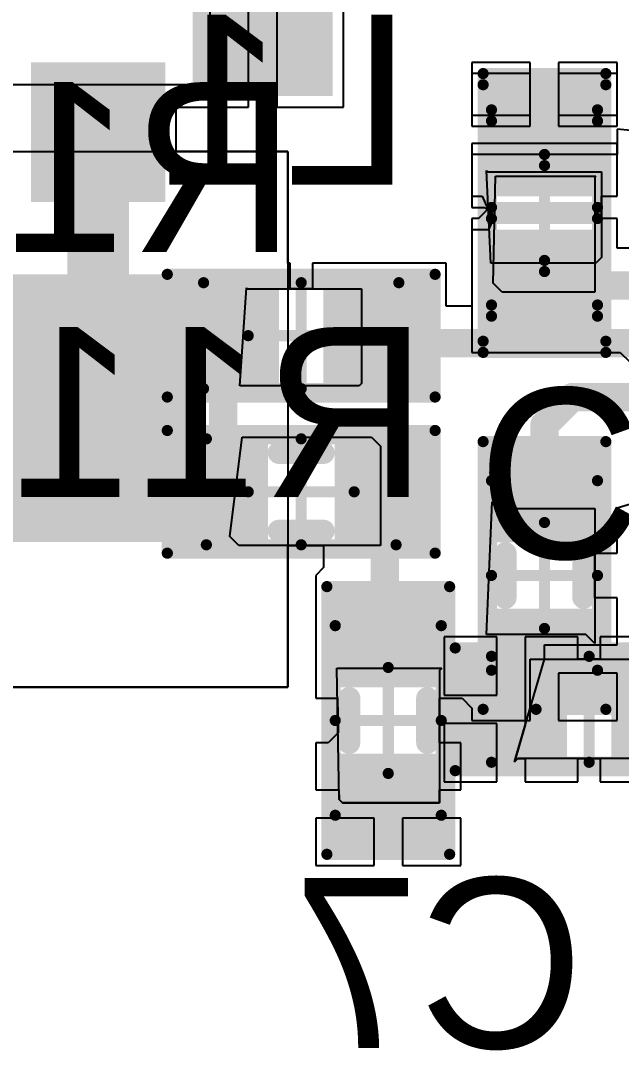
# Model space of a CAD drawing. Extents: x 2.14 to 5.34, y 1.83 to 4.04.
# Drawn here: x 2.638 to 2.85, y 3.167 to 3.5305 of the extents above; entities that cross this region are included whole.
import ezdxf

# ---------------------------------------------------------------- set-up
doc = ezdxf.new("R2010")
doc.units = 0
for name, color, linetype in [('BOTTOMLAYER', 5, 'CONTINUOUS'), ('BOTTOMOVERLAY', 54, 'CONTINUOUS'), ('BOTTOMPASTE', 16, 'CONTINUOUS'), ('BOTTOMSOLDER', 6, 'CONTINUOUS'), ('MECHANICAL13', 56, 'CONTINUOUS'), ('MECHANICAL15', 56, 'CONTINUOUS'), ('TOPLAYER', 1, 'CONTINUOUS'), ('TOPOVERLAY', 2, 'CONTINUOUS'), ('TOPPASTE', 8, 'CONTINUOUS'), ('TOPSOLDER', 216, 'CONTINUOUS')]:
    doc.layers.add(name, color=color, linetype=linetype)

msp = doc.modelspace()

# ---------------------------------------------------------------- linework, layer by layer
at = {"layer": 'BOTTOMLAYER'}
for p, q in [((2.704724, 3.590551), (2.704724, 3.507874)), ((2.718425, 3.499999), (2.718425, 3.55117)), ((2.728425, 3.54618), (2.728425, 3.499999)), ((2.751968, 3.499999), (2.751968, 3.54618)), ((2.817834, 3.511811), (2.797243, 3.511811)), ((2.797243, 3.511811), (2.797243, 3.493189)), ((2.817834, 3.493189), (2.817834, 3.511811)), ((2.848425, 3.511811), (2.827834, 3.511811)), ((2.827834, 3.511811), (2.827834, 3.493189)), ((2.848425, 3.493189), (2.848425, 3.511811)), ((2.704724, 3.507874), (2.625984, 3.507874)), ((2.692914, 3.484252), (2.692914, 3.499999)), ((2.692914, 3.499999), (2.694882, 3.499999)), ((2.694882, 3.499999), (2.694882, 3.499999)), ((2.694882, 3.499999), (2.718425, 3.499999)), ((2.728425, 3.499999), (2.751968, 3.499999)), ((2.797243, 3.493189), (2.817834, 3.493189)), ((2.827834, 3.493189), (2.848425, 3.493189)), ((2.853322, 3.491698), (2.848426, 3.49218)), ((2.848426, 3.49218), (2.848426, 3.483189)), ((2.401575, 3.484252), (2.732283, 3.484252)), ((2.732283, 3.484252), (2.692914, 3.484252)), ((2.732283, 3.484252), (2.732283, 3.295275)), ((2.732283, 3.444882), (2.732283, 3.484252)), ((2.848426, 3.483189), (2.797243, 3.483189)), ((2.797243, 3.483189), (2.797243, 3.464567)), ((2.804724, 3.437795), (2.805512, 3.475591)), ((2.805512, 3.475591), (2.840945, 3.475591)), ((2.840945, 3.475591), (2.840551, 3.475197)), ((2.840551, 3.475197), (2.840551, 3.434646)), ((2.797243, 3.464567), (2.801766, 3.464567)), ((2.801766, 3.464567), (2.805034, 3.46123)), ((2.805034, 3.46123), (2.803127, 3.456693)), ((2.803127, 3.456693), (2.797243, 3.456693)), ((2.797243, 3.456693), (2.797243, 3.42976)), ((2.73307, 3.444882), (2.732283, 3.444882)), ((2.73307, 3.435827), (2.73307, 3.444882)), ((2.788188, 3.444882), (2.740944, 3.444882)), ((2.740944, 3.444882), (2.740944, 3.435827)), ((2.788188, 3.42976), (2.788188, 3.444882)), ((2.715354, 3.401575), (2.717716, 3.43622)), ((2.717716, 3.43622), (2.71811, 3.435827)), ((2.71811, 3.435827), (2.758268, 3.435827)), ((2.740944, 3.435827), (2.73307, 3.435827)), ((2.758268, 3.435827), (2.758268, 3.402362)), ((2.807874, 3.434646), (2.804724, 3.437795)), ((2.840551, 3.434646), (2.807874, 3.434646)), ((2.797243, 3.42976), (2.788188, 3.42976)), ((2.75748, 3.401575), (2.715354, 3.401575)), ((2.758268, 3.402362), (2.75748, 3.401575)), ((2.711811, 3.348425), (2.716142, 3.383465)), ((2.716142, 3.383465), (2.761811, 3.383465)), ((2.761811, 3.383465), (2.764961, 3.380315)), ((2.764961, 3.380315), (2.764961, 3.345276)), ((2.802362, 3.313779), (2.804331, 3.36063)), ((2.804331, 3.36063), (2.806693, 3.358268)), ((2.848425, 3.358477), (2.853134, 3.359905)), ((2.806693, 3.358268), (2.840551, 3.358268)), ((2.840551, 3.358268), (2.840551, 3.31063)), ((2.848425, 3.342521), (2.848425, 3.358477)), ((2.714961, 3.345276), (2.711811, 3.348425)), ((2.764961, 3.345276), (2.714961, 3.345276)), ((2.732283, 3.295275), (2.732283, 3.345276)), ((2.732283, 3.345276), (2.744882, 3.345276)), ((2.744882, 3.345276), (2.744882, 3.338582)), ((2.840551, 3.326771), (2.840551, 3.342521)), ((2.840551, 3.342521), (2.848425, 3.342521)), ((2.744882, 3.337402), (2.742125, 3.334646)), ((2.744882, 3.338582), (2.744882, 3.338582)), ((2.744882, 3.338582), (2.744882, 3.337402)), ((2.742125, 3.334646), (2.742125, 3.334646)), ((2.742125, 3.334646), (2.742125, 3.291339)), ((2.848425, 3.326771), (2.840551, 3.326771)), ((2.848425, 3.310118), (2.848425, 3.326771)), ((2.837402, 3.313779), (2.802362, 3.313779)), ((2.840551, 3.31063), (2.837402, 3.313779)), ((2.822824, 3.305128), (2.822824, 3.310118)), ((2.822824, 3.310118), (2.848425, 3.310118)), ((2.817834, 3.283465), (2.817834, 3.305128)), ((2.817834, 3.305128), (2.822824, 3.305128)), ((2.750394, 3.255512), (2.749606, 3.301968)), ((2.749606, 3.301968), (2.786614, 3.301968)), ((2.786614, 3.301968), (2.785827, 3.301181)), ((2.785827, 3.301181), (2.785827, 3.254331)), ((2.848425, 3.300118), (2.827834, 3.300118)), ((2.827834, 3.300118), (2.827834, 3.283465)), ((2.848425, 3.283465), (2.848425, 3.300118)), ((2.732283, 3.295275), (2.401575, 3.295275)), ((2.401575, 3.295275), (2.732283, 3.295275)), ((2.742125, 3.291339), (2.749786, 3.291339)), ((2.749786, 3.291339), (2.749994, 3.279099)), ((2.785827, 3.27559), (2.785827, 3.291339)), ((2.785827, 3.291339), (2.793306, 3.291339)), ((2.793306, 3.291339), (2.793306, 3.291339)), ((2.793306, 3.291339), (2.793764, 3.291339)), ((2.793764, 3.291339), (2.797243, 3.287859)), ((2.797243, 3.287859), (2.797243, 3.283465)), ((2.797243, 3.283465), (2.817834, 3.283465)), ((2.827834, 3.283465), (2.848425, 3.283465)), ((2.749994, 3.279099), (2.746544, 3.27559)), ((2.746544, 3.27559), (2.742125, 3.27559)), ((2.742125, 3.27559), (2.742125, 3.258936)), ((2.793306, 3.27559), (2.785827, 3.27559)), ((2.793306, 3.258936), (2.793306, 3.27559)), ((2.742125, 3.258936), (2.750336, 3.258936)), ((2.750336, 3.258936), (2.750394, 3.255512)), ((2.785827, 3.254331), (2.785827, 3.258936)), ((2.785827, 3.258936), (2.793306, 3.258936)), ((2.751575, 3.254331), (2.750394, 3.255512)), ((2.750394, 3.255512), (2.751575, 3.254331)), ((2.785827, 3.254331), (2.751575, 3.254331)), ((2.751575, 3.254331), (2.785827, 3.254331)), ((2.762716, 3.248936), (2.742125, 3.248936)), ((2.742125, 3.248936), (2.742125, 3.232283)), ((2.762716, 3.232283), (2.762716, 3.248936)), ((2.793306, 3.248936), (2.772716, 3.248936)), ((2.772716, 3.248936), (2.772716, 3.232283)), ((2.793306, 3.232283), (2.793306, 3.248936)), ((2.742125, 3.232283), (2.762716, 3.232283)), ((2.772716, 3.232283), (2.793306, 3.232283))]:
    msp.add_line(p, q, dxfattribs=at)
for points, const_width in [([(2.659902, 3.491142, 1), (2.670808, 3.491142, 1)], 0.010906), ([(2.659902, 3.417323, 1), (2.670808, 3.417323, 1)], 0.010906), ([(2.706948, 3.419292, 1), (2.711948, 3.419292, 1)], 0.005), ([(2.771811, 3.416634, 1), (2.776811, 3.416634, 1)], 0.005), ([(2.830177, 3.397638, 1), (2.835177, 3.397638, 1)], 0.005), ([(2.830177, 3.397638, 1), (2.835177, 3.397638, 1)], 0.005), ([(2.820335, 3.387795, 1), (2.825335, 3.387795, 1)], 0.005), ([(2.820335, 3.387795, 1), (2.825335, 3.387795, 1)], 0.005), ([(2.706948, 3.366141, 1), (2.711948, 3.366141, 1)], 0.005), ([(2.764035, 3.364173, 1), (2.769036, 3.364173, 1)], 0.005), ([(2.820335, 3.362205, 1), (2.825335, 3.362205, 1)], 0.005), ([(2.764035, 3.311024, 1), (2.769036, 3.311024, 1)], 0.005)]:
    msp.add_lwpolyline(points, format="xyb", close=True, dxfattribs=dict(at, const_width=const_width))
for points, const_width in [([(2.665355, 3.417323), (2.665355, 3.491142)], 0.021811), ([(2.709448, 3.366141), (2.709448, 3.419292)], 0.01), ([(2.774311, 3.416634), (2.898917, 3.416634)], 0.01), ([(2.822835, 3.387795), (2.832677, 3.397638)], 0.01), ([(2.832677, 3.397638), (2.899605, 3.397638)], 0.01), ([(2.822835, 3.362205), (2.822835, 3.387795)], 0.01), ([(2.766535, 3.311024), (2.766535, 3.364173)], 0.01)]:
    msp.add_lwpolyline(points, dxfattribs=dict(at, const_width=const_width))
for points in [[(2.744094, 3.594488), (2.702756, 3.594488), (2.744094, 3.507873), (2.702756, 3.507873)], [(2.68504, 3.511812), (2.64567, 3.511812), (2.68504, 3.470473), (2.64567, 3.470473)], [(2.805118, 3.472441), (2.84055, 3.472441), (2.805118, 3.503937), (2.84055, 3.503937)], [(2.805118, 3.417323), (2.84055, 3.417323), (2.805118, 3.448819), (2.84055, 3.448819)], [(2.437008, 3.346457), (2.69685, 3.346457), (2.437008, 3.440945), (2.69685, 3.440945)], [(2.6937, 3.437008), (2.6937, 3.401575), (2.725196, 3.437008), (2.725196, 3.401575)], [(2.748818, 3.437008), (2.748818, 3.401575), (2.780314, 3.437008), (2.780314, 3.401575)], [(2.721259, 3.346456), (2.721259, 3.381889), (2.6937, 3.346456), (2.6937, 3.381889)], [(2.780315, 3.346456), (2.780315, 3.381889), (2.752756, 3.346456), (2.752756, 3.381889)], [(2.805118, 3.350395), (2.84055, 3.350395), (2.805118, 3.377953), (2.84055, 3.377953)], [(2.785432, 3.326772), (2.749999, 3.326772), (2.785432, 3.299213), (2.749999, 3.299213)], [(2.805118, 3.291339), (2.84055, 3.291339), (2.805118, 3.318897), (2.84055, 3.318897)], [(2.785432, 3.267716), (2.749999, 3.267716), (2.785432, 3.240157), (2.749999, 3.240157)]]:
    msp.add_solid(points, dxfattribs=at)
at = {"layer": 'BOTTOMOVERLAY', "const_width": 0.007874}
for points in [[(2.68189, 3.405512), (2.68189, 3.43307)], [(2.729134, 3.377953), (2.744881, 3.377953)], [(2.729134, 3.350393), (2.744881, 3.350393)], [(2.809056, 3.326772), (2.809056, 3.34252)], [(2.836614, 3.326772), (2.836614, 3.34252)], [(2.753936, 3.27559), (2.753936, 3.291338)], [(2.781496, 3.27559), (2.781496, 3.291338)]]:
    msp.add_lwpolyline(points, dxfattribs=at)
at = {"layer": 'BOTTOMOVERLAY', "const_width": 0.003937}
for points in [[(2.679922, 3.43307, 1), (2.683859, 3.43307, 1)], [(2.679922, 3.405512, 1), (2.683859, 3.405512, 1)], [(2.727165, 3.377953, 1), (2.731102, 3.377953, 1)], [(2.742913, 3.377953, 1), (2.74685, 3.377953, 1)], [(2.727165, 3.350393, 1), (2.731102, 3.350393, 1)], [(2.742913, 3.350393, 1), (2.74685, 3.350393, 1)], [(2.807088, 3.34252, 1), (2.811024, 3.34252, 1)], [(2.834646, 3.34252, 1), (2.838582, 3.34252, 1)], [(2.807088, 3.326772, 1), (2.811024, 3.326772, 1)], [(2.834646, 3.326772, 1), (2.838582, 3.326772, 1)], [(2.751967, 3.291338, 1), (2.755904, 3.291338, 1)], [(2.779527, 3.291338, 1), (2.783464, 3.291338, 1)], [(2.751967, 3.27559, 1), (2.755904, 3.27559, 1)], [(2.779527, 3.27559, 1), (2.783464, 3.27559, 1)]]:
    msp.add_lwpolyline(points, format="xyb", close=True, dxfattribs=at)
at = {"layer": 'BOTTOMPASTE'}
for points in [[(2.744094, 3.594488), (2.702756, 3.594488), (2.744094, 3.507873), (2.702756, 3.507873)], [(2.68504, 3.511812), (2.64567, 3.511812), (2.68504, 3.470473), (2.64567, 3.470473)], [(2.805118, 3.472441), (2.84055, 3.472441), (2.805118, 3.503937), (2.84055, 3.503937)], [(2.805118, 3.417323), (2.84055, 3.417323), (2.805118, 3.448819), (2.84055, 3.448819)], [(2.6937, 3.437008), (2.6937, 3.401575), (2.725196, 3.437008), (2.725196, 3.401575)], [(2.748818, 3.437008), (2.748818, 3.401575), (2.780314, 3.437008), (2.780314, 3.401575)], [(2.721259, 3.346456), (2.721259, 3.381889), (2.6937, 3.346456), (2.6937, 3.381889)], [(2.780315, 3.346456), (2.780315, 3.381889), (2.752756, 3.346456), (2.752756, 3.381889)], [(2.805118, 3.350395), (2.84055, 3.350395), (2.805118, 3.377953), (2.84055, 3.377953)], [(2.785432, 3.326772), (2.749999, 3.326772), (2.785432, 3.299213), (2.749999, 3.299213)], [(2.805118, 3.291339), (2.84055, 3.291339), (2.805118, 3.318897), (2.84055, 3.318897)], [(2.785432, 3.267716), (2.749999, 3.267716), (2.785432, 3.240157), (2.749999, 3.240157)]]:
    msp.add_solid(points, dxfattribs=at)
at = {"layer": 'BOTTOMSOLDER'}
for points in [[(2.748094, 3.598488), (2.698756, 3.598488), (2.748094, 3.503873), (2.698756, 3.503873)], [(2.68904, 3.515812), (2.64167, 3.515812), (2.68904, 3.466473), (2.64167, 3.466473)], [(2.801118, 3.468441), (2.84455, 3.468441), (2.801118, 3.507937), (2.84455, 3.507937)], [(2.801118, 3.413323), (2.84455, 3.413323), (2.801118, 3.452819), (2.84455, 3.452819)], [(2.6897, 3.441008), (2.6897, 3.397575), (2.729196, 3.441008), (2.729196, 3.397575)], [(2.744818, 3.441008), (2.744818, 3.397575), (2.784314, 3.441008), (2.784314, 3.397575)], [(2.725259, 3.342456), (2.725259, 3.385889), (2.6897, 3.342456), (2.6897, 3.385889)], [(2.784315, 3.342456), (2.784315, 3.385889), (2.748756, 3.342456), (2.748756, 3.385889)], [(2.801118, 3.346395), (2.84455, 3.346395), (2.801118, 3.381953), (2.84455, 3.381953)], [(2.789432, 3.330772), (2.745999, 3.330772), (2.789432, 3.295213), (2.745999, 3.295213)], [(2.801118, 3.287339), (2.84455, 3.287339), (2.801118, 3.322897), (2.84455, 3.322897)], [(2.789432, 3.271716), (2.745999, 3.271716), (2.789432, 3.236157), (2.745999, 3.236157)]]:
    msp.add_solid(points, dxfattribs=at)
at = {"layer": 'MECHANICAL13', "const_width": 0.003937}
for points in [[(2.804134, 3.430117), (2.804134, 3.499015)], [(2.804134, 3.499015), (2.841536, 3.499015)], [(2.841536, 3.430117), (2.841536, 3.499015)], [(2.804134, 3.426181), (2.804134, 3.495079)], [(2.804134, 3.495079), (2.841536, 3.495079)], [(2.841536, 3.426181), (2.841536, 3.495079)], [(2.702558, 3.40059), (2.702558, 3.437992)], [(2.702558, 3.437992), (2.771456, 3.437992)], [(2.771456, 3.40059), (2.771456, 3.437992)], [(2.804134, 3.430117), (2.841536, 3.430117)], [(2.804134, 3.426181), (2.841536, 3.426181)], [(2.702558, 3.40059), (2.771456, 3.40059)], [(2.703543, 3.382875), (2.770472, 3.382875)], [(2.703543, 3.345473), (2.703543, 3.382875)], [(2.770472, 3.345473), (2.770472, 3.382875)], [(2.804134, 3.301182), (2.804134, 3.36811)], [(2.804134, 3.36811), (2.841536, 3.36811)], [(2.841536, 3.301182), (2.841536, 3.36811)], [(2.703543, 3.345473), (2.770472, 3.345473)], [(2.749016, 3.25), (2.749016, 3.316928)], [(2.749016, 3.316928), (2.786418, 3.316928)], [(2.786418, 3.25), (2.786418, 3.316928)], [(2.804133, 3.306103), (2.873031, 3.306103)], [(2.804133, 3.268701), (2.804133, 3.306103)], [(2.804134, 3.301182), (2.841536, 3.301182)], [(2.804133, 3.268701), (2.873031, 3.268701)], [(2.749016, 3.25), (2.786418, 3.25)]]:
    msp.add_lwpolyline(points, dxfattribs=at)
at = {"layer": 'MECHANICAL13', "const_width": 0.001969}
for points in [[(2.80315, 3.499015, 1), (2.805118, 3.499015, 1)], [(2.80315, 3.499015, 1), (2.805118, 3.499015, 1)], [(2.840552, 3.499015, 1), (2.84252, 3.499015, 1)], [(2.840552, 3.499015, 1), (2.84252, 3.499015, 1)], [(2.80315, 3.495079, 1), (2.805118, 3.495079, 1)], [(2.80315, 3.495079, 1), (2.805118, 3.495079, 1)], [(2.840552, 3.495079, 1), (2.84252, 3.495079, 1)], [(2.840552, 3.495079, 1), (2.84252, 3.495079, 1)], [(2.701574, 3.437992, 1), (2.703543, 3.437992, 1)], [(2.701574, 3.437992, 1), (2.703543, 3.437992, 1)], [(2.770472, 3.437992, 1), (2.772441, 3.437992, 1)], [(2.770472, 3.437992, 1), (2.772441, 3.437992, 1)], [(2.80315, 3.430117, 1), (2.805118, 3.430117, 1)], [(2.80315, 3.430117, 1), (2.805118, 3.430117, 1)], [(2.840552, 3.430117, 1), (2.84252, 3.430117, 1)], [(2.840552, 3.430117, 1), (2.84252, 3.430117, 1)], [(2.80315, 3.426181, 1), (2.805118, 3.426181, 1)], [(2.80315, 3.426181, 1), (2.805118, 3.426181, 1)], [(2.840552, 3.426181, 1), (2.84252, 3.426181, 1)], [(2.840552, 3.426181, 1), (2.84252, 3.426181, 1)], [(2.701574, 3.40059, 1), (2.703543, 3.40059, 1)], [(2.701574, 3.40059, 1), (2.703543, 3.40059, 1)], [(2.770472, 3.40059, 1), (2.772441, 3.40059, 1)], [(2.770472, 3.40059, 1), (2.772441, 3.40059, 1)], [(2.702559, 3.382875, 1), (2.704528, 3.382875, 1)], [(2.702559, 3.382875, 1), (2.704528, 3.382875, 1)], [(2.769487, 3.382875, 1), (2.771456, 3.382875, 1)], [(2.769487, 3.382875, 1), (2.771456, 3.382875, 1)], [(2.80315, 3.36811, 1), (2.805118, 3.36811, 1)], [(2.80315, 3.36811, 1), (2.805118, 3.36811, 1)], [(2.840552, 3.36811, 1), (2.84252, 3.36811, 1)], [(2.840552, 3.36811, 1), (2.84252, 3.36811, 1)], [(2.702559, 3.345473, 1), (2.704528, 3.345473, 1)], [(2.702559, 3.345473, 1), (2.704528, 3.345473, 1)], [(2.769487, 3.345473, 1), (2.771456, 3.345473, 1)], [(2.769487, 3.345473, 1), (2.771456, 3.345473, 1)], [(2.748032, 3.316928, 1), (2.75, 3.316928, 1)], [(2.748032, 3.316928, 1), (2.75, 3.316928, 1)], [(2.785434, 3.316928, 1), (2.787402, 3.316928, 1)], [(2.785434, 3.316928, 1), (2.787402, 3.316928, 1)], [(2.803149, 3.306103, 1), (2.805117, 3.306103, 1)], [(2.803149, 3.306103, 1), (2.805117, 3.306103, 1)], [(2.80315, 3.301182, 1), (2.805118, 3.301182, 1)], [(2.80315, 3.301182, 1), (2.805118, 3.301182, 1)], [(2.840552, 3.301182, 1), (2.84252, 3.301182, 1)], [(2.840552, 3.301182, 1), (2.84252, 3.301182, 1)], [(2.803149, 3.268701, 1), (2.805117, 3.268701, 1)], [(2.803149, 3.268701, 1), (2.805117, 3.268701, 1)], [(2.748032, 3.25, 1), (2.75, 3.25, 1)], [(2.748032, 3.25, 1), (2.75, 3.25, 1)], [(2.785434, 3.25, 1), (2.787402, 3.25, 1)], [(2.785434, 3.25, 1), (2.787402, 3.25, 1)]]:
    msp.add_lwpolyline(points, format="xyb", close=True, dxfattribs=at)
at = {"layer": 'MECHANICAL15', "const_width": 0.003937}
for points in [[(2.80118, 3.417323), (2.80118, 3.511811)], [(2.80118, 3.511811), (2.844488, 3.511811)], [(2.844488, 3.417323), (2.844488, 3.511811)], [(2.801182, 3.413385), (2.801182, 3.507873)], [(2.801182, 3.507873), (2.844488, 3.507873)], [(2.844488, 3.413385), (2.844488, 3.507873)], [(2.822834, 3.445865), (2.822834, 3.483267)], [(2.822834, 3.441929), (2.822834, 3.479331)], [(2.804134, 3.464567), (2.841536, 3.464567)], [(2.804134, 3.460629), (2.841536, 3.460629)], [(2.689764, 3.397638), (2.689764, 3.440944)], [(2.689764, 3.440944), (2.784252, 3.440944)], [(2.784252, 3.397638), (2.784252, 3.440944)], [(2.737008, 3.40059), (2.737008, 3.437992)], [(2.718306, 3.419292), (2.755708, 3.419292)], [(2.80118, 3.417323), (2.844488, 3.417323)], [(2.801182, 3.413385), (2.844488, 3.413385)], [(2.689764, 3.397638), (2.784252, 3.397638)], [(2.689764, 3.385827), (2.784251, 3.385827)], [(2.689764, 3.342519), (2.689764, 3.385827)], [(2.737007, 3.345473), (2.737007, 3.382875)], [(2.784251, 3.342519), (2.784251, 3.385827)], [(2.801182, 3.287402), (2.801182, 3.38189)], [(2.801182, 3.38189), (2.844488, 3.38189)], [(2.844488, 3.287402), (2.844488, 3.38189)], [(2.718307, 3.364173), (2.75571, 3.364173)], [(2.822834, 3.315944), (2.822834, 3.353346)], [(2.689764, 3.342519), (2.784251, 3.342519)], [(2.804134, 3.334646), (2.841536, 3.334646)], [(2.746062, 3.23622), (2.746062, 3.330708)], [(2.746062, 3.330708), (2.78937, 3.330708)], [(2.78937, 3.23622), (2.78937, 3.330708)], [(2.791339, 3.309055), (2.885827, 3.309055)], [(2.791339, 3.265749), (2.791339, 3.309055)], [(2.838583, 3.268701), (2.838583, 3.306103)], [(2.767716, 3.264764), (2.767716, 3.302166)], [(2.801182, 3.287402), (2.844488, 3.287402)], [(2.819881, 3.287401), (2.857283, 3.287401)], [(2.749016, 3.283464), (2.786418, 3.283464)], [(2.791339, 3.265749), (2.885827, 3.265749)], [(2.746062, 3.23622), (2.78937, 3.23622)]]:
    msp.add_lwpolyline(points, dxfattribs=at)
at = {"layer": 'MECHANICAL15', "const_width": 0.001969}
for points in [[(2.800196, 3.511811, 1), (2.802164, 3.511811, 1)], [(2.800196, 3.511811, 1), (2.802164, 3.511811, 1)], [(2.843504, 3.511811, 1), (2.845472, 3.511811, 1)], [(2.843504, 3.511811, 1), (2.845472, 3.511811, 1)], [(2.800198, 3.507873, 1), (2.802166, 3.507873, 1)], [(2.800198, 3.507873, 1), (2.802166, 3.507873, 1)], [(2.843504, 3.507873, 1), (2.845472, 3.507873, 1)], [(2.843504, 3.507873, 1), (2.845472, 3.507873, 1)], [(2.82185, 3.483267, 1), (2.823818, 3.483267, 1)], [(2.82185, 3.479331, 1), (2.823818, 3.479331, 1)], [(2.80315, 3.464567, 1), (2.805118, 3.464567, 1)], [(2.840552, 3.464567, 1), (2.84252, 3.464567, 1)], [(2.80315, 3.460629, 1), (2.805118, 3.460629, 1)], [(2.840552, 3.460629, 1), (2.84252, 3.460629, 1)], [(2.82185, 3.445865, 1), (2.823818, 3.445865, 1)], [(2.68878, 3.440944, 1), (2.690749, 3.440944, 1)], [(2.68878, 3.440944, 1), (2.690749, 3.440944, 1)], [(2.783268, 3.440944, 1), (2.785236, 3.440944, 1)], [(2.783268, 3.440944, 1), (2.785236, 3.440944, 1)], [(2.82185, 3.441929, 1), (2.823818, 3.441929, 1)], [(2.736024, 3.437992, 1), (2.737992, 3.437992, 1)], [(2.717322, 3.419292, 1), (2.719291, 3.419292, 1)], [(2.754724, 3.419292, 1), (2.756693, 3.419292, 1)], [(2.800196, 3.417323, 1), (2.802164, 3.417323, 1)], [(2.800196, 3.417323, 1), (2.802164, 3.417323, 1)], [(2.843504, 3.417323, 1), (2.845472, 3.417323, 1)], [(2.843504, 3.417323, 1), (2.845472, 3.417323, 1)], [(2.800198, 3.413385, 1), (2.802166, 3.413385, 1)], [(2.800198, 3.413385, 1), (2.802166, 3.413385, 1)], [(2.843504, 3.413385, 1), (2.845472, 3.413385, 1)], [(2.843504, 3.413385, 1), (2.845472, 3.413385, 1)], [(2.736024, 3.40059, 1), (2.737992, 3.40059, 1)], [(2.68878, 3.397638, 1), (2.690749, 3.397638, 1)], [(2.68878, 3.397638, 1), (2.690749, 3.397638, 1)], [(2.783268, 3.397638, 1), (2.785236, 3.397638, 1)], [(2.783268, 3.397638, 1), (2.785236, 3.397638, 1)], [(2.688779, 3.385827, 1), (2.690748, 3.385827, 1)], [(2.688779, 3.385827, 1), (2.690748, 3.385827, 1)], [(2.736023, 3.382875, 1), (2.737992, 3.382875, 1)], [(2.783267, 3.385827, 1), (2.785236, 3.385827, 1)], [(2.783267, 3.385827, 1), (2.785236, 3.385827, 1)], [(2.800198, 3.38189, 1), (2.802166, 3.38189, 1)], [(2.800198, 3.38189, 1), (2.802166, 3.38189, 1)], [(2.843504, 3.38189, 1), (2.845472, 3.38189, 1)], [(2.843504, 3.38189, 1), (2.845472, 3.38189, 1)], [(2.717323, 3.364173, 1), (2.719292, 3.364173, 1)], [(2.754725, 3.364173, 1), (2.756694, 3.364173, 1)], [(2.82185, 3.353346, 1), (2.823818, 3.353346, 1)], [(2.688779, 3.342519, 1), (2.690748, 3.342519, 1)], [(2.688779, 3.342519, 1), (2.690748, 3.342519, 1)], [(2.736023, 3.345473, 1), (2.737992, 3.345473, 1)], [(2.783267, 3.342519, 1), (2.785236, 3.342519, 1)], [(2.783267, 3.342519, 1), (2.785236, 3.342519, 1)], [(2.80315, 3.334646, 1), (2.805118, 3.334646, 1)], [(2.840552, 3.334646, 1), (2.84252, 3.334646, 1)], [(2.745078, 3.330708, 1), (2.747046, 3.330708, 1)], [(2.745078, 3.330708, 1), (2.747046, 3.330708, 1)], [(2.788386, 3.330708, 1), (2.790354, 3.330708, 1)], [(2.788386, 3.330708, 1), (2.790354, 3.330708, 1)], [(2.82185, 3.315944, 1), (2.823818, 3.315944, 1)], [(2.790355, 3.309055, 1), (2.792323, 3.309055, 1)], [(2.790355, 3.309055, 1), (2.792323, 3.309055, 1)], [(2.837599, 3.306103, 1), (2.839567, 3.306103, 1)], [(2.766732, 3.302166, 1), (2.7687, 3.302166, 1)], [(2.800198, 3.287402, 1), (2.802166, 3.287402, 1)], [(2.800198, 3.287402, 1), (2.802166, 3.287402, 1)], [(2.818897, 3.287401, 1), (2.820865, 3.287401, 1)], [(2.843504, 3.287402, 1), (2.845472, 3.287402, 1)], [(2.843504, 3.287402, 1), (2.845472, 3.287402, 1)], [(2.748032, 3.283464, 1), (2.75, 3.283464, 1)], [(2.785434, 3.283464, 1), (2.787402, 3.283464, 1)], [(2.837599, 3.268701, 1), (2.839567, 3.268701, 1)], [(2.766732, 3.264764, 1), (2.7687, 3.264764, 1)], [(2.790355, 3.265749, 1), (2.792323, 3.265749, 1)], [(2.790355, 3.265749, 1), (2.792323, 3.265749, 1)], [(2.745078, 3.23622, 1), (2.747046, 3.23622, 1)], [(2.745078, 3.23622, 1), (2.747046, 3.23622, 1)], [(2.788386, 3.23622, 1), (2.790354, 3.23622, 1)], [(2.788386, 3.23622, 1), (2.790354, 3.23622, 1)]]:
    msp.add_lwpolyline(points, format="xyb", close=True, dxfattribs=at)
at = {"layer": 'TOPLAYER'}
for p, q in [((2.817834, 3.515747), (2.797243, 3.515747)), ((2.797243, 3.515747), (2.797243, 3.497125)), ((2.817834, 3.497125), (2.817834, 3.515747)), ((2.848425, 3.515747), (2.827834, 3.515747)), ((2.827834, 3.515747), (2.827834, 3.497125)), ((2.848425, 3.497125), (2.848425, 3.515747)), ((2.797243, 3.497125), (2.817834, 3.497125)), ((2.827834, 3.497125), (2.848425, 3.497125)), ((2.848425, 3.487125), (2.797243, 3.487125)), ((2.797243, 3.487125), (2.797243, 3.468503)), ((2.848425, 3.468503), (2.848425, 3.487125)), ((2.803937, 3.444882), (2.802362, 3.477559)), ((2.802362, 3.477559), (2.802756, 3.477165)), ((2.802756, 3.477165), (2.842913, 3.477165)), ((2.842913, 3.477165), (2.842913, 3.44685)), ((2.797243, 3.468503), (2.800866, 3.468503)), ((2.800866, 3.468503), (2.802804, 3.46398)), ((2.842913, 3.460629), (2.842913, 3.468503)), ((2.842913, 3.468503), (2.848425, 3.468503)), ((2.802804, 3.46398), (2.799611, 3.460629)), ((2.799611, 3.460629), (2.797243, 3.460629)), ((2.797243, 3.460629), (2.797243, 3.413385)), ((2.848425, 3.460629), (2.842913, 3.460629)), ((2.848425, 3.450134), (2.848425, 3.460629)), ((2.858114, 3.450134), (2.848425, 3.450134)), ((2.842913, 3.44685), (2.840945, 3.444882)), ((2.840945, 3.444882), (2.803937, 3.444882)), ((2.797243, 3.413385), (2.848424, 3.413385)), ((2.848424, 3.413385), (2.848424, 3.413385)), ((2.848424, 3.413385), (2.849536, 3.413385)), ((2.849536, 3.413385), (2.853016, 3.409905)), ((2.806023, 3.312991), (2.787401, 3.312991)), ((2.787401, 3.312991), (2.787401, 3.292401)), ((2.806023, 3.292401), (2.806023, 3.312991)), ((2.834645, 3.312991), (2.816023, 3.312991)), ((2.816023, 3.312991), (2.816023, 3.287391)), ((2.834645, 3.305118), (2.834645, 3.312991)), ((2.858866, 3.312991), (2.842519, 3.312991)), ((2.842519, 3.312991), (2.842519, 3.305118)), ((2.812205, 3.268898), (2.822835, 3.305118)), ((2.822835, 3.305118), (2.858268, 3.305118)), ((2.842519, 3.305118), (2.834645, 3.305118)), ((2.787401, 3.292401), (2.806023, 3.292401)), ((2.816023, 3.287391), (2.816023, 3.281908)), ((2.806023, 3.282401), (2.787401, 3.282401)), ((2.787401, 3.282401), (2.787401, 3.26181)), ((2.806023, 3.26181), (2.806023, 3.282401)), ((2.816023, 3.281908), (2.812205, 3.268898)), ((2.813386, 3.270079), (2.812205, 3.268898)), ((2.812205, 3.268898), (2.813386, 3.270079)), ((2.860236, 3.270079), (2.813386, 3.270079)), ((2.813386, 3.270079), (2.816023, 3.270079)), ((2.816023, 3.270079), (2.816023, 3.26181)), ((2.834645, 3.26181), (2.834645, 3.270079)), ((2.834645, 3.270079), (2.842519, 3.270079)), ((2.842519, 3.270079), (2.842519, 3.26181)), ((2.787401, 3.26181), (2.806023, 3.26181)), ((2.816023, 3.26181), (2.834645, 3.26181)), ((2.842519, 3.26181), (2.889763, 3.26181))]:
    msp.add_line(p, q, dxfattribs=at)
at = {"layer": 'TOPLAYER', "const_width": 0.01}
msp.add_lwpolyline([(2.822835, 3.437008), (2.866142, 3.437008)], dxfattribs=at)
at = {"layer": 'TOPLAYER', "const_width": 0.005}
msp.add_lwpolyline([(2.820335, 3.437008, 1), (2.825335, 3.437008, 1)], format="xyb", close=True, dxfattribs=at)
at = {"layer": 'TOPLAYER'}
for points in [[(2.84055, 3.507873), (2.805118, 3.507873), (2.84055, 3.476377), (2.805118, 3.476377)], [(2.84055, 3.452755), (2.805118, 3.452755), (2.84055, 3.421259), (2.805118, 3.421259)], [(2.826771, 3.269684), (2.826771, 3.305117), (2.795275, 3.269684), (2.795275, 3.305117)]]:
    msp.add_solid(points, dxfattribs=at)
at = {"layer": 'TOPPASTE'}
for points in [[(2.84055, 3.507873), (2.805118, 3.507873), (2.84055, 3.476377), (2.805118, 3.476377)], [(2.84055, 3.452755), (2.805118, 3.452755), (2.84055, 3.421259), (2.805118, 3.421259)], [(2.826771, 3.269684), (2.826771, 3.305117), (2.795275, 3.269684), (2.795275, 3.305117)]]:
    msp.add_solid(points, dxfattribs=at)
at = {"layer": 'TOPSOLDER'}
for points in [[(2.84455, 3.511873), (2.801118, 3.511873), (2.84455, 3.472377), (2.801118, 3.472377)], [(2.84455, 3.456755), (2.801118, 3.456755), (2.84455, 3.417259), (2.801118, 3.417259)], [(2.830771, 3.265684), (2.830771, 3.309117), (2.791275, 3.265684), (2.791275, 3.309117)], [(2.885889, 3.265684), (2.885889, 3.309117), (2.846393, 3.265684), (2.846393, 3.309117)]]:
    msp.add_solid(points, dxfattribs=at)

# ---------------------------------------------------------------- texts
at = {"layer": 'BOTTOMOVERLAY', "text_generation_flag": 2}
for s, p in [('L1', (2.775772, 3.472591)), ('R10', (2.735039, 3.448819)), ('R11', (2.781496, 3.362315)), ('C7', (2.836724, 3.16785))]:
    msp.add_text(s, height=0.06, rotation=360, dxfattribs=at).set_placement(p)
at = {"layer": 'TOPOVERLAY'}
msp.add_text('C8', height=0.06, rotation=360, dxfattribs=at).set_placement((2.799236, 3.340685))

doc.saveas('drawing.dxf')
